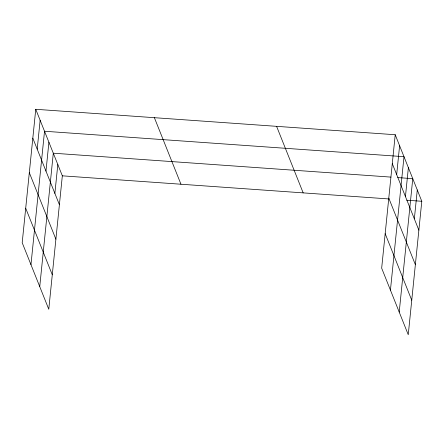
<?xml version="1.0" encoding="UTF-8"?>
<svg xmlns="http://www.w3.org/2000/svg" width="444" height="444" viewBox="0 0 444 444"><rect width="100%" height="100%" fill="white"/><g stroke="black" fill="none" stroke-linecap="round" stroke-linejoin="round"><path stroke-width="0.67" d="M35.753 109.291L22.2 242.724L48.779 309.263L62.332 175.83L35.753 109.291L395.221 134.737L421.8 201.276L408.247 334.709L381.668 268.17L395.221 134.737M37.207 149.151L40.138 120.269M30.969 264.68L44.522 131.246L403.996 156.693L390.437 290.132M45.976 171.112L48.912 142.224M39.744 286.641L53.297 153.202L390.948 177.106M54.878 193.401L57.814 164.519M396.675 174.603L399.606 145.715M405.444 196.559L408.38 167.677M399.212 312.088L412.765 178.655L397.763 177.589M414.346 218.848L417.282 189.965M62.332 175.83L389.077 198.962M406.804 200.216L421.8 201.276M392.291 163.62L418.864 230.164M388.783 198.124L415.362 264.663M385.176 233.672L411.749 300.211M276.595 126.34L303.174 192.879M154.379 117.688L180.958 184.227M32.817 138.173L59.396 204.712M29.315 172.677L55.894 239.216M25.702 208.219L52.281 274.764"/></g></svg>
